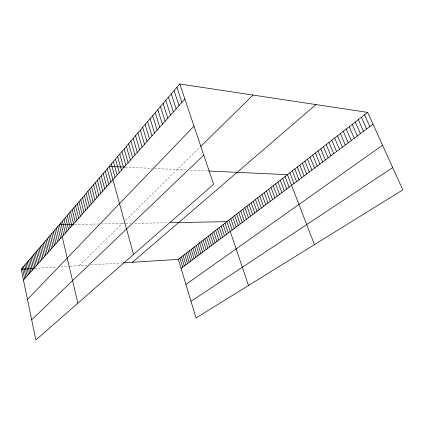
<?xml version="1.0" encoding="UTF-8"?>
<svg xmlns="http://www.w3.org/2000/svg" width="424" height="424" viewBox="0 0 424 424"><rect width="100%" height="100%" fill="white"/><g stroke="black" fill="none" stroke-linecap="round" stroke-linejoin="round"><path stroke-width="0.32" stroke-dasharray="2.12 1.59" d="M79.33 265.625L123.893 221.874M125.637 220.162L200.292 146.868M34.747 268.44L56.927 267.041M60.738 266.802L69.504 266.246M70.124 266.208L87.551 265.106M91.033 264.889L121.741 262.949M74.677 224.434L98.76 223.999M101.039 223.957L125.329 223.512M125.96 223.501L130.974 223.411M134.694 223.342L167.374 222.748M125.303 167.146L152.041 168.386M154.495 168.503L187.265 170.019M190.572 170.172L208.592 171.01"/><path stroke-width="0.64" d="M179.771 83.994L213.617 184.255L35.87 340.006L21.2 269.293L179.771 83.994L367.677 112.387L402.8 189.894L196.036 317.974L178.361 259.377L367.677 112.387M23.447 280.121L184.853 99.041M27.449 299.429L194.001 126.151M200.7 146.466L253.054 95.066M31.673 319.786L203.774 155.105M132.399 262.276L315.991 104.574M181.08 268.397L373.014 124.168M185.919 284.44L382.575 145.257M191.007 301.294L392.698 167.597M21.2 269.293L34.185 268.477M123.358 262.848L178.361 259.377M73.469 224.455L59.349 224.715L77.878 303.197M170.225 222.695L226.93 221.667L248.496 285.479M124.64 167.114L109.254 166.404L133.544 254.421M208.592 171.01L287.456 174.667L314.433 244.632M364.523 114.835L369.813 126.575M361.402 117.257L366.643 128.954M358.312 119.653L363.501 131.318M355.254 122.033L360.395 133.65M352.222 124.386L357.315 135.966M349.222 126.712L354.268 138.256M346.249 129.018L351.252 140.524M343.308 131.308L348.263 142.766M340.393 133.571L345.3 144.992M337.509 135.807L342.369 147.197M334.647 138.028L339.465 149.375M331.817 140.227L336.592 151.538M329.008 142.406L333.741 153.679M326.231 144.563L330.921 155.799M323.475 146.704L328.128 157.898M320.751 148.819L325.356 159.981M318.048 150.918L322.616 162.042M315.366 153L319.897 164.083M312.716 155.057L317.205 166.107M310.087 157.103L314.534 168.111M307.48 159.122L311.889 170.098M304.898 161.125L309.271 172.065M302.339 163.113L306.674 174.015M299.805 165.084L304.103 175.949M297.293 167.035L301.554 177.868M294.802 168.969L299.026 179.765M292.332 170.888L296.524 181.647M289.884 172.785L294.039 183.513M285.039 176.548L289.131 187.201M282.644 178.409L286.698 189.03M280.269 180.253L284.292 190.837M277.911 182.082L281.902 192.634M275.579 183.894L279.533 194.415M273.263 185.691L277.19 196.174M270.968 187.472L274.863 197.923M268.694 189.237L272.553 199.656M266.436 190.991L270.268 201.374M264.2 192.724L268 203.08M261.984 194.446L265.753 204.771M259.785 196.158L263.521 206.446M257.601 197.849L261.311 208.105M255.439 199.529L259.117 209.753M253.292 201.193L256.944 211.385M251.162 202.847L254.787 213.007M249.052 204.485L252.651 214.613M246.959 206.112L250.526 216.208M244.881 207.723L248.427 217.788M242.825 209.323L246.339 219.356M240.779 210.908L244.266 220.915M238.754 212.482L242.215 222.457M236.746 214.046L240.18 223.983M234.748 215.593L238.161 225.504M232.771 217.13L236.152 227.01M230.81 218.652L234.165 228.504M228.859 220.167L232.193 229.988M225.012 223.151L228.298 232.914M223.109 224.63L226.368 234.361M176.903 87.349L181.917 102.332M221.222 226.098L224.455 235.797M174.068 90.662L179.023 105.581M219.346 227.55L222.563 237.223M217.491 228.992L220.681 238.638M171.269 93.932L176.167 108.788M215.646 230.428L218.811 240.042M213.813 231.849L216.961 241.436M168.503 97.16L173.347 111.952M211.995 233.258L215.122 242.814M210.193 234.657L213.293 244.187M165.779 100.35L170.559 115.074M208.407 236.046L211.481 245.549M206.631 237.424L209.684 246.901M163.081 103.498L167.809 118.158M204.866 238.792L207.903 248.241M160.42 106.61L165.095 121.206M203.117 240.154L206.133 249.572M201.379 241.5L204.373 250.891M157.792 109.678L162.413 124.216M199.656 242.841L202.63 252.201M197.944 244.166L200.897 253.504M155.2 112.71L159.763 127.189M196.248 245.485L199.179 254.792M194.563 246.794L197.473 256.075M152.635 115.71L157.145 130.12M192.888 248.093L195.782 257.347M191.229 249.381L194.097 258.613M150.101 118.667L154.564 133.019M189.576 250.663L192.432 259.864M187.943 251.936L190.774 261.11M147.6 121.593L152.009 135.887M186.316 253.197L189.131 262.345M145.125 124.481L149.492 138.712M184.7 254.453L187.498 263.574M183.099 255.693L185.876 264.793M142.687 127.333L146.996 141.51M181.509 256.928L184.265 266.002M179.93 258.158L182.665 267.205M140.27 130.157L144.536 144.271M137.885 132.94L142.104 146.996M135.526 135.696L139.703 149.693M133.2 138.42L137.328 152.359M130.894 141.113L134.98 154.993M128.62 143.773L132.659 157.596M126.368 146.402L130.364 160.166M124.142 148.999L128.096 162.71M121.942 151.569L125.859 165.228M119.769 154.113L123.644 167.713M117.618 156.626L121.45 170.167M115.492 159.111L119.287 172.6M113.388 161.565L117.141 175.001M111.311 163.998L115.026 177.38M107.208 168.794L110.844 182.066M105.184 171.158L108.788 184.376M103.18 173.496L106.747 186.661M101.204 175.806L104.733 188.924M99.243 178.096L102.74 191.16M97.308 180.359L100.769 193.371M95.389 182.601L98.819 195.559M93.492 184.816L96.889 197.727M91.616 187.011L94.976 199.868M89.755 189.184L93.089 201.988M87.922 191.33L91.218 204.087M86.099 193.455L89.369 206.165M84.302 195.559L87.535 208.216M82.516 197.642L85.722 210.251M80.751 199.704L83.931 212.265M79.007 201.744L82.155 214.258M77.279 203.764L80.396 216.229M75.567 205.767L78.657 218.18M73.871 207.744L76.935 220.114M72.197 209.705L75.228 222.028M70.532 211.645L73.538 223.92M68.889 213.569L71.868 225.796M67.262 215.472L70.209 227.651M65.646 217.353L68.571 229.49M64.05 219.224L66.95 231.313M62.471 221.068L65.344 233.115M60.902 222.902L63.748 234.901M57.812 226.511L60.611 238.421M56.291 228.292L59.063 240.159M54.781 230.052L57.532 241.876M53.286 231.796L56.016 243.577M51.808 233.529L54.511 245.268M50.339 235.241L53.021 246.938M48.887 236.937L51.548 248.591M47.451 238.622L50.085 250.234M46.025 240.286L48.638 251.856M44.61 241.94L47.202 253.467M43.211 243.577L45.781 255.062M41.822 245.199L44.372 256.642M40.444 246.805L42.972 258.211M39.082 248.4L41.589 259.764M37.731 249.98L40.216 261.301M36.39 251.543L38.86 262.827M35.065 253.096L37.513 264.338M33.75 254.633L36.178 265.837M32.447 256.154L34.853 267.321M31.153 257.665L33.544 268.795M29.871 259.165L32.24 270.252M28.599 260.649L30.952 271.699M27.337 262.122L29.675 273.13M26.092 263.58L28.408 274.556M24.852 265.026L27.152 275.96M23.622 266.463L25.906 277.36M22.408 267.883L24.671 278.743"/></g></svg>
